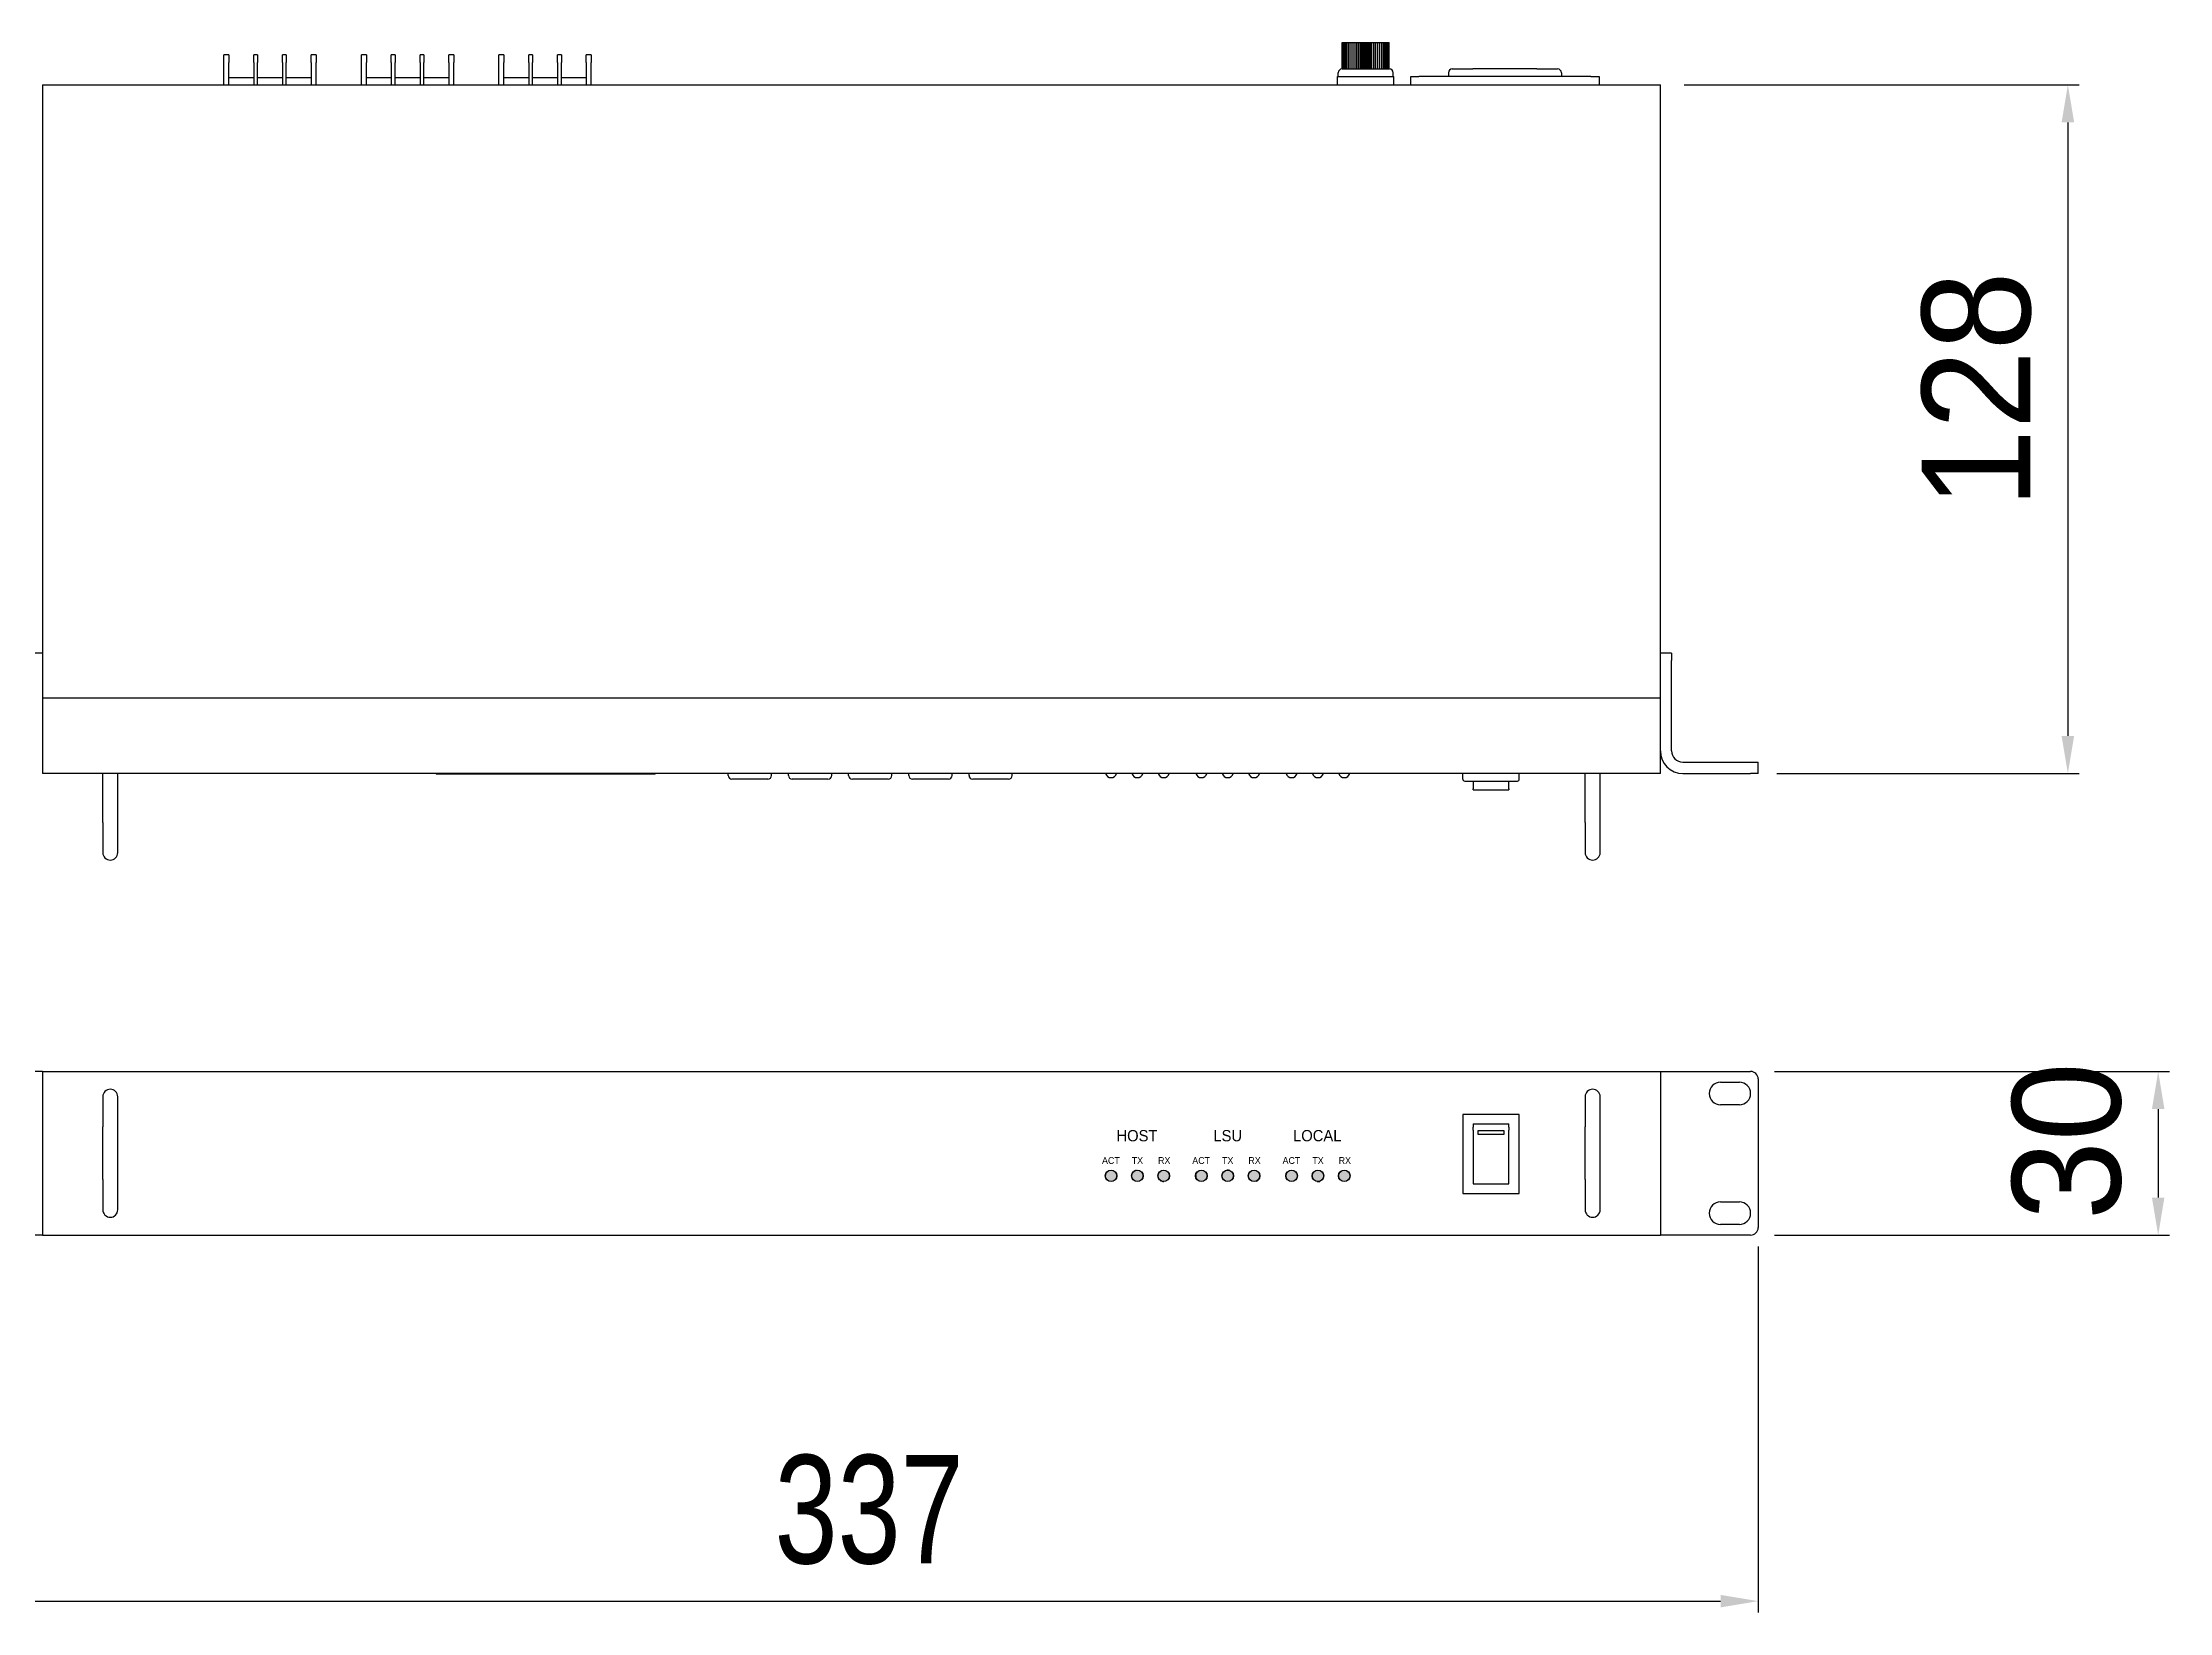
# Model space of a CAD drawing. Header units: millimetres. Extents: x 30232679 to 30326002, y -948068 to -920528.
# Drawn here: x 30306390 to 30311655, y -928735 to -924850 of the extents above; entities that cross this region are included whole.
import ezdxf

# ---------------------------------------------------------------- set-up
doc = ezdxf.new("R2010")
doc.units = ezdxf.units.MM
doc.header["$LTSCALE"] = 600
doc.header["$MEASUREMENT"] = 0
doc.layers.get('0').update_dxf_attribs({"linetype": 'CONTINUOUS'})
doc.layers.add('PARKING', color=7, linetype='CONTINUOUS')
doc.styles.add('돋움', font='Dotum.ttf')

msp = doc.modelspace()

# ---------------------------------------------------------------- hatches: boundary and pattern name
at = {"layer": 'PARKING', "linetype": 'Continuous'}
h = msp.add_hatch(color=256, dxfattribs=at)
h.paths.add_polyline_path([(30309049, -927654.3, 1), (30309021, -927654.3, 1)])
h.paths.add_polyline_path([(30309272.5, -927654.3, 1), (30309244.6, -927654.3, 1)])
h.paths.add_polyline_path([(30309496.1, -927654.3, 1), (30309468.1, -927654.3, 1)])
h = msp.add_hatch(color=256, dxfattribs=at)
h.paths.add_polyline_path([(30309086.2, -927654.3, 1), (30309114.2, -927654.3, 1)])
h.paths.add_polyline_path([(30309151.4, -927654.3, 1), (30309179.4, -927654.3, 1)])
h.paths.add_polyline_path([(30309337.7, -927654.3, 1), (30309309.8, -927654.3, 1)])
h.paths.add_polyline_path([(30309402.9, -927654.3, 1), (30309375, -927654.3, 1)])
h.paths.add_polyline_path([(30309561.3, -927654.3, 1), (30309533.3, -927654.3, 1)])
h.paths.add_polyline_path([(30309626.5, -927654.3, 1), (30309598.5, -927654.3, 1)])

# ---------------------------------------------------------------- linework, layer by layer
at = {"color": 1}
for p, q in [((30310453.9, -924954.1, 14196.4), (30311431.8, -924954.1, 14196.4)), ((30311403.8, -925047.2, 14196.4), (30311403.8, -926565.5, 14196.4)), ((30310683.7, -926658.6, 14196.4), (30311431.8, -926658.6, 14196.4)), ((30310677.5, -927395.9, 14196.4), (30311655.3, -927395.9, 14196.4)), ((30311627.4, -927489, 14196.4), (30311627.4, -927707.9, 14196.4)), ((30310677.5, -927801, 14196.4), (30311655.3, -927801, 14196.4)), ((30310637.1, -927829, 14196.4), (30310637.1, -928734.7, 14196.4)), ((30306240.7, -928706.8, 14196.4), (30310543.9, -928706.8, 14196.4))]:
    msp.add_line(p, q, dxfattribs=at)
for points in [[(30311388.3, -925047.2, 14196.4), (30311419.4, -925047.2, 14196.4), (30311403.8, -924954.1, 14196.4)], [(30311388.3, -926565.5, 14196.4), (30311419.4, -926565.5, 14196.4), (30311403.8, -926658.6, 14196.4)], [(30311611.9, -927489, 14196.4), (30311642.9, -927489, 14196.4), (30311627.4, -927395.9, 14196.4)], [(30311611.9, -927707.9, 14196.4), (30311642.9, -927707.9, 14196.4), (30311627.4, -927801, 14196.4)], [(30310543.9, -928691.3, 14196.4), (30310543.9, -928722.3, 14196.4), (30310637.1, -928706.8, 14196.4)]]:
    msp.add_solid(points, dxfattribs=at)
at = {"layer": 'PARKING', "linetype": 'Continuous'}
for p, q in [((30309607.4, -924849.7, 14196.4), (30309607.8, -924849.7, 14196.4)), ((30309607.4, -924914.9, 14196.4), (30309607.4, -924849.7, 14196.4)), ((30309607.8, -924849.7, 14196.4), (30309608.8, -924849.7, 14196.4)), ((30309607.8, -924914.9, 14196.4), (30309607.8, -924849.7, 14196.4)), ((30309608.8, -924849.7, 14196.4), (30309610.4, -924849.7, 14196.4)), ((30309608.8, -924914.9, 14196.4), (30309608.8, -924849.7, 14196.4)), ((30309610.4, -924849.7, 14196.4), (30309612.7, -924849.7, 14196.4)), ((30309610.4, -924914.9, 14196.4), (30309610.4, -924849.7, 14196.4)), ((30309612.7, -924849.7, 14196.4), (30309615.5, -924849.7, 14196.4)), ((30309612.7, -924914.9, 14196.4), (30309612.7, -924849.7, 14196.4)), ((30309615.5, -924849.7, 14196.4), (30309618.9, -924849.7, 14196.4)), ((30309615.5, -924914.9, 14196.4), (30309615.5, -924849.7, 14196.4)), ((30309618.9, -924849.7, 14196.4), (30309622.8, -924849.7, 14196.4)), ((30309618.9, -924914.9, 14196.4), (30309618.9, -924849.7, 14196.4)), ((30309622.8, -924849.7, 14196.4), (30309627.1, -924849.7, 14196.4)), ((30309622.8, -924914.9, 14196.4), (30309622.8, -924849.7, 14196.4)), ((30309627.1, -924849.7, 14196.4), (30309631.9, -924849.7, 14196.4)), ((30309627.1, -924914.9, 14196.4), (30309627.1, -924849.7, 14196.4)), ((30309631.9, -924849.7, 14196.4), (30309637, -924849.7, 14196.4)), ((30309631.9, -924914.9, 14196.4), (30309631.9, -924849.7, 14196.4)), ((30309637, -924849.7, 14196.4), (30309637.1, -924849.7, 14196.4)), ((30309637, -924914.9, 14196.4), (30309637, -924849.7, 14196.4)), ((30309637.1, -924849.7, 14196.4), (30309641.8, -924849.7, 14196.4)), ((30309637.1, -924914.9, 14196.4), (30309637.1, -924849.7, 14196.4)), ((30309641.8, -924849.7, 14196.4), (30309642.5, -924849.7, 14196.4)), ((30309641.8, -924914.9, 14196.4), (30309641.8, -924849.7, 14196.4)), ((30309642.5, -924849.7, 14196.4), (30309647, -924849.7, 14196.4)), ((30309642.5, -924914.9, 14196.4), (30309642.5, -924849.7, 14196.4)), ((30309647, -924849.7, 14196.4), (30309648.3, -924849.7, 14196.4)), ((30309647, -924914.9, 14196.4), (30309647, -924849.7, 14196.4)), ((30309648.3, -924849.7, 14196.4), (30309652.3, -924849.7, 14196.4)), ((30309648.3, -924914.9, 14196.4), (30309648.3, -924849.7, 14196.4)), ((30309652.3, -924849.7, 14196.4), (30309654.2, -924849.7, 14196.4)), ((30309652.3, -924914.9, 14196.4), (30309652.3, -924849.7, 14196.4)), ((30309654.2, -924849.7, 14196.4), (30309657.8, -924849.7, 14196.4)), ((30309654.2, -924914.9, 14196.4), (30309654.2, -924849.7, 14196.4)), ((30309657.8, -924849.7, 14196.4), (30309660.2, -924849.7, 14196.4)), ((30309657.8, -924914.9, 14196.4), (30309657.8, -924849.7, 14196.4)), ((30309660.2, -924849.7, 14196.4), (30309663.4, -924849.7, 14196.4)), ((30309660.2, -924914.9, 14196.4), (30309660.2, -924849.7, 14196.4)), ((30309663.4, -924849.7, 14196.4), (30309666.3, -924849.7, 14196.4)), ((30309663.4, -924914.9, 14196.4), (30309663.4, -924849.7, 14196.4)), ((30309666.3, -924849.7, 14196.4), (30309669, -924849.7, 14196.4)), ((30309666.3, -924914.9, 14196.4), (30309666.3, -924849.7, 14196.4)), ((30309669, -924849.7, 14196.4), (30309672.4, -924849.7, 14196.4)), ((30309669, -924914.9, 14196.4), (30309669, -924849.7, 14196.4)), ((30309672.4, -924849.7, 14196.4), (30309674.6, -924849.7, 14196.4)), ((30309672.4, -924914.9, 14196.4), (30309672.4, -924849.7, 14196.4)), ((30309674.6, -924849.7, 14196.4), (30309678.4, -924849.7, 14196.4)), ((30309674.6, -924914.9, 14196.4), (30309674.6, -924849.7, 14196.4)), ((30309678.4, -924849.7, 14196.4), (30309680.1, -924849.7, 14196.4)), ((30309678.4, -924914.9, 14196.4), (30309678.4, -924849.7, 14196.4)), ((30309680.1, -924849.7, 14196.4), (30309684.2, -924849.7, 14196.4)), ((30309680.1, -924914.9, 14196.4), (30309680.1, -924849.7, 14196.4)), ((30309684.2, -924849.7, 14196.4), (30309685.4, -924849.7, 14196.4)), ((30309684.2, -924849.7, 14196.4), (30309684.2, -924914.9, 14196.4)), ((30309685.4, -924849.7, 14196.4), (30309689.9, -924849.7, 14196.4)), ((30309685.4, -924914.9, 14196.4), (30309685.4, -924849.7, 14196.4)), ((30309689.9, -924914.9, 14196.4), (30309689.9, -924849.7, 14196.4)), ((30309689.9, -924849.7, 14196.4), (30309690.5, -924849.7, 14196.4)), ((30309690.5, -924849.7, 14196.4), (30309695.3, -924849.7, 14196.4)), ((30309690.5, -924914.9, 14196.4), (30309690.5, -924849.7, 14196.4)), ((30309695.3, -924849.7, 14196.4), (30309700.4, -924849.7, 14196.4)), ((30309695.3, -924914.9, 14196.4), (30309695.3, -924849.7, 14196.4)), ((30309700.4, -924849.7, 14196.4), (30309705.1, -924849.7, 14196.4)), ((30309700.4, -924914.9, 14196.4), (30309700.4, -924849.7, 14196.4)), ((30309705.1, -924849.7, 14196.4), (30309709.3, -924849.7, 14196.4)), ((30309705.1, -924914.9, 14196.4), (30309705.1, -924849.7, 14196.4)), ((30309709.3, -924849.7, 14196.4), (30309713.1, -924849.7, 14196.4)), ((30309709.3, -924914.9, 14196.4), (30309709.3, -924849.7, 14196.4)), ((30309713.1, -924849.7, 14196.4), (30309716.3, -924849.7, 14196.4)), ((30309713.1, -924914.9, 14196.4), (30309713.1, -924849.7, 14196.4)), ((30309716.3, -924849.7, 14196.4), (30309719.1, -924849.7, 14196.4)), ((30309716.3, -924914.9, 14196.4), (30309716.3, -924849.7, 14196.4)), ((30309719.1, -924849.7, 14196.4), (30309721.2, -924849.7, 14196.4)), ((30309719.1, -924914.9, 14196.4), (30309719.1, -924849.7, 14196.4)), ((30309721.2, -924849.7, 14196.4), (30309722.7, -924849.7, 14196.4)), ((30309721.2, -924914.9, 14196.4), (30309721.2, -924849.7, 14196.4)), ((30309722.7, -924849.7, 14196.4), (30309723.6, -924849.7, 14196.4)), ((30309722.7, -924914.9, 14196.4), (30309722.7, -924849.7, 14196.4)), ((30309723.6, -924849.7, 14196.4), (30309723.8, -924849.7, 14196.4)), ((30309723.6, -924914.9, 14196.4), (30309723.6, -924849.7, 14196.4)), ((30309723.8, -924914.9, 14196.4), (30309723.8, -924849.7, 14196.4)), ((30306838.5, -924899.1, 14196.4), (30306838.5, -924880.5, 14196.4)), ((30306851.1, -924880.5, 14196.4), (30306838.5, -924880.5, 14196.4)), ((30306838.5, -924954.1, 14196.4), (30306838.5, -924899.1, 14196.4)), ((30306851.1, -924880.5, 14196.4), (30306851.1, -924899.1, 14196.4)), ((30306851.1, -924954.1, 14196.4), (30306851.1, -924899.1, 14196.4)), ((30306912.7, -924899.1, 14196.4), (30306912.7, -924880.5, 14196.4)), ((30306922, -924880.5, 14196.4), (30306912.7, -924880.5, 14196.4)), ((30306912.7, -924899.1, 14196.4), (30306912.7, -924954.1, 14196.4)), ((30306922, -924880.5, 14196.4), (30306922, -924899.1, 14196.4)), ((30306922, -924954.1, 14196.4), (30306922, -924899.1, 14196.4)), ((30306983.7, -924899.1, 14196.4), (30306983.7, -924880.5, 14196.4)), ((30306993, -924880.5, 14196.4), (30306983.7, -924880.5, 14196.4)), ((30306983.7, -924899.1, 14196.4), (30306983.7, -924954.1, 14196.4)), ((30306993, -924880.5, 14196.4), (30306993, -924899.1, 14196.4)), ((30306993, -924954.1, 14196.4), (30306993, -924899.1, 14196.4)), ((30307067.2, -924880.5, 14196.4), (30307054.7, -924880.5, 14196.4)), ((30307054.7, -924899.1, 14196.4), (30307054.7, -924880.5, 14196.4)), ((30307054.7, -924899.1, 14196.4), (30307054.7, -924954.1, 14196.4)), ((30307067.2, -924880.5, 14196.4), (30307067.2, -924899.1, 14196.4)), ((30307067.2, -924954.1, 14196.4), (30307067.2, -924899.1, 14196.4)), ((30307179, -924899.1, 14196.4), (30307179, -924880.5, 14196.4)), ((30307191.6, -924880.5, 14196.4), (30307179, -924880.5, 14196.4)), ((30307179, -924954.1, 14196.4), (30307179, -924899.1, 14196.4)), ((30307191.6, -924880.5, 14196.4), (30307191.6, -924899.1, 14196.4)), ((30307191.6, -924954.1, 14196.4), (30307191.6, -924899.1, 14196.4)), ((30307253.2, -924899.1, 14196.4), (30307253.2, -924880.5, 14196.4)), ((30307262.6, -924880.5, 14196.4), (30307253.2, -924880.5, 14196.4)), ((30307253.2, -924899.1, 14196.4), (30307253.2, -924954.1, 14196.4)), ((30307262.6, -924880.5, 14196.4), (30307262.6, -924899.1, 14196.4)), ((30307262.6, -924954.1, 14196.4), (30307262.6, -924899.1, 14196.4)), ((30307324.2, -924899.1, 14196.4), (30307324.2, -924880.5, 14196.4)), ((30307333.5, -924880.5, 14196.4), (30307324.2, -924880.5, 14196.4)), ((30307324.2, -924899.1, 14196.4), (30307324.2, -924954.1, 14196.4)), ((30307333.5, -924880.5, 14196.4), (30307333.5, -924899.1, 14196.4)), ((30307333.5, -924954.1, 14196.4), (30307333.5, -924899.1, 14196.4)), ((30307407.8, -924880.5, 14196.4), (30307395.2, -924880.5, 14196.4)), ((30307395.2, -924899.1, 14196.4), (30307395.2, -924880.5, 14196.4)), ((30307395.2, -924899.1, 14196.4), (30307395.2, -924954.1, 14196.4)), ((30307407.8, -924880.5, 14196.4), (30307407.8, -924899.1, 14196.4)), ((30307407.8, -924954.1, 14196.4), (30307407.8, -924899.1, 14196.4)), ((30307519.5, -924899.1, 14196.4), (30307519.5, -924880.5, 14196.4)), ((30307532.1, -924880.5, 14196.4), (30307519.5, -924880.5, 14196.4)), ((30307519.5, -924954.1, 14196.4), (30307519.5, -924899.1, 14196.4)), ((30307532.1, -924880.5, 14196.4), (30307532.1, -924899.1, 14196.4)), ((30307532.1, -924954.1, 14196.4), (30307532.1, -924899.1, 14196.4)), ((30307593.8, -924899.1, 14196.4), (30307593.8, -924880.5, 14196.4)), ((30307603.1, -924880.5, 14196.4), (30307593.8, -924880.5, 14196.4)), ((30307593.8, -924899.1, 14196.4), (30307593.8, -924954.1, 14196.4)), ((30307603.1, -924880.5, 14196.4), (30307603.1, -924899.1, 14196.4)), ((30307603.1, -924954.1, 14196.4), (30307603.1, -924899.1, 14196.4)), ((30307664.8, -924899.1, 14196.4), (30307664.8, -924880.5, 14196.4)), ((30307674.1, -924880.5, 14196.4), (30307664.8, -924880.5, 14196.4)), ((30307664.8, -924899.1, 14196.4), (30307664.8, -924954.1, 14196.4)), ((30307674.1, -924880.5, 14196.4), (30307674.1, -924899.1, 14196.4)), ((30307674.1, -924954.1, 14196.4), (30307674.1, -924899.1, 14196.4)), ((30307748.3, -924880.5, 14196.4), (30307735.7, -924880.5, 14196.4)), ((30307735.7, -924899.1, 14196.4), (30307735.7, -924880.5, 14196.4)), ((30307735.7, -924899.1, 14196.4), (30307735.7, -924954.1, 14196.4)), ((30307748.3, -924880.5, 14196.4), (30307748.3, -924899.1, 14196.4)), ((30307748.3, -924954.1, 14196.4), (30307748.3, -924899.1, 14196.4)), ((30306389.7, -924954.1, 14196.4), (30306389.7, -926658.6, 14196.4)), ((30306389.7, -924954.1, 14196.4), (30310394.9, -924954.1, 14196.4)), ((30306851.1, -924936.4, 14196.4), (30306912.7, -924936.4, 14196.4)), ((30306922, -924936.4, 14196.4), (30306983.7, -924936.4, 14196.4)), ((30306993, -924936.4, 14196.4), (30307054.7, -924936.4, 14196.4)), ((30307191.6, -924936.4, 14196.4), (30307253.2, -924936.4, 14196.4)), ((30307262.6, -924936.4, 14196.4), (30307324.2, -924936.4, 14196.4)), ((30307333.5, -924936.4, 14196.4), (30307395.2, -924936.4, 14196.4)), ((30307532.1, -924936.4, 14196.4), (30307593.8, -924936.4, 14196.4)), ((30307603.1, -924936.4, 14196.4), (30307664.8, -924936.4, 14196.4)), ((30307674.1, -924936.4, 14196.4), (30307735.7, -924936.4, 14196.4)), ((30309595.7, -924933.6, 14196.4), (30309735.5, -924933.6, 14196.4)), ((30309595.7, -924954.1, 14196.4), (30309595.7, -924933.6, 14196.4)), ((30309597.6, -924933.6, 14196.4), (30309597.6, -924924.3, 14196.4)), ((30309606.9, -924914.9, 14196.4), (30309724.3, -924914.9, 14196.4)), ((30309733.6, -924933.6, 14196.4), (30309733.6, -924924.3, 14196.4)), ((30309735.5, -924954.1, 14196.4), (30309735.5, -924933.6, 14196.4)), ((30309777.4, -924933.6, 14196.4), (30309797.4, -924933.6, 14196.4)), ((30309777.4, -924954.1, 14196.4), (30309777.4, -924933.6, 14196.4)), ((30309888.7, -924933.6, 14196.4), (30309797.4, -924933.6, 14196.4)), ((30309870.5, -924924.3, 14196.4), (30309870.5, -924933.6, 14196.4)), ((30310223.1, -924933.6, 14196.4), (30309870.5, -924933.6, 14196.4)), ((30309879.8, -924914.9, 14196.4), (30309931.1, -924914.9, 14196.4)), ((30309931.1, -924933.6, 14196.4), (30309920.6, -924933.6, 14196.4)), ((30310089.4, -924914.9, 14196.4), (30309931.1, -924914.9, 14196.4)), ((30310089.4, -924914.9, 14196.4), (30310140.6, -924914.9, 14196.4)), ((30310149.9, -924924.3, 14196.4), (30310149.9, -924933.6, 14196.4)), ((30310223.1, -924933.6, 14196.4), (30310243.1, -924933.6, 14196.4)), ((30310243.1, -924933.6, 14196.4), (30310243.1, -924954.1, 14196.4)), ((30310394.9, -926658.6, 14196.4), (30310394.9, -924954.1, 14196.4)), ((30306389.7, -926360.5, 14196.4), (30306361.8, -926360.5, 14196.4)), ((30306389.7, -926360.5, 14196.4), (30306389.7, -926379.2, 14196.4)), ((30306389.7, -926379.2, 14196.4), (30306389.7, -926602.7, 14196.4)), ((30310422.9, -926360.5, 14196.4), (30310394.9, -926360.5, 14196.4)), ((30310394.9, -926602.7, 14196.4), (30310394.9, -926360.5, 14196.4)), ((30310422.9, -926360.5, 14196.4), (30310422.9, -926379.2, 14196.4)), ((30310422.9, -926602.7, 14196.4), (30310422.9, -926379.2, 14196.4)), ((30310394.9, -926472.3, 14196.4), (30306389.7, -926472.3, 14196.4)), ((30310450.8, -926630.7, 14196.4), (30310618.5, -926630.7, 14196.4)), ((30310618.5, -926630.7, 14196.4), (30310637.1, -926630.7, 14196.4)), ((30310637.1, -926658.6, 14196.4), (30310637.1, -926630.7, 14196.4)), ((30310394.9, -926658.6, 14196.4), (30306389.7, -926658.6, 14196.4)), ((30306538.7, -926779.7, 14196.4), (30306538.7, -926658.6, 14196.4)), ((30306576, -926779.7, 14196.4), (30306576, -926658.6, 14196.4)), ((30307363.5, -926658.6, 14196.4), (30307364.5, -926659.5, 14196.4)), ((30307364.5, -926659.5, 14196.4), (30307906.6, -926659.5, 14196.4)), ((30307906.6, -926659.5, 14196.4), (30307907.5, -926658.6, 14196.4)), ((30308087.3, -926663.3, 14196.4), (30308087.3, -926658.6, 14196.4)), ((30308185.1, -926672.6, 14196.4), (30308096.6, -926672.6, 14196.4)), ((30308194.4, -926663.3, 14196.4), (30308194.4, -926658.6, 14196.4)), ((30308236.3, -926663.3, 14196.4), (30308236.3, -926658.6, 14196.4)), ((30308334.1, -926672.6, 14196.4), (30308245.6, -926672.6, 14196.4)), ((30308343.4, -926663.3, 14196.4), (30308343.4, -926658.6, 14196.4)), ((30308385.3, -926663.3, 14196.4), (30308385.3, -926658.6, 14196.4)), ((30308483.1, -926672.6, 14196.4), (30308394.6, -926672.6, 14196.4)), ((30308492.4, -926663.3, 14196.4), (30308492.4, -926658.6, 14196.4)), ((30308534.4, -926663.3, 14196.4), (30308534.4, -926658.6, 14196.4)), ((30308632.2, -926672.6, 14196.4), (30308543.7, -926672.6, 14196.4)), ((30308641.5, -926663.3, 14196.4), (30308641.5, -926658.6, 14196.4)), ((30308683.4, -926663.3, 14196.4), (30308683.4, -926658.6, 14196.4)), ((30308781.2, -926672.6, 14196.4), (30308692.7, -926672.6, 14196.4)), ((30308790.5, -926663.3, 14196.4), (30308790.5, -926658.6, 14196.4)), ((30309905.9, -926672.6, 14196.4), (30309905.9, -926658.6, 14196.4)), ((30309910.6, -926677.2, 14196.4), (30310041, -926677.2, 14196.4)), ((30309931.5, -926677.2, 14196.4), (30309931.5, -926696.5, 14196.4)), ((30309931.5, -926699.2, 14196.4), (30309931.5, -926696.5, 14196.4)), ((30310020, -926696.5, 14196.4), (30310020, -926677.2, 14196.4)), ((30310020, -926696.5, 14196.4), (30310020, -926699.2, 14196.4)), ((30310045.6, -926672.6, 14196.4), (30310045.6, -926658.6, 14196.4)), ((30310208.6, -926779.7, 14196.4), (30310208.6, -926658.6, 14196.4)), ((30310245.9, -926779.7, 14196.4), (30310245.9, -926658.6, 14196.4)), ((30310450.8, -926658.6, 14196.4), (30310618.5, -926658.6, 14196.4)), ((30310637.1, -926658.6, 14196.4), (30310618.5, -926658.6, 14196.4)), ((30309931.5, -926699.2, 14196.4), (30310020, -926699.2, 14196.4)), ((30306538.7, -926779.7, 14196.4), (30306538.7, -926854.2, 14196.4)), ((30306576, -926854.2, 14196.4), (30306576, -926779.7, 14196.4)), ((30310208.6, -926779.7, 14196.4), (30310208.6, -926854.2, 14196.4)), ((30310245.9, -926854.2, 14196.4), (30310245.9, -926779.7, 14196.4)), ((30306389.7, -927395.9, 14196.4), (30306333.8, -927395.9, 14196.4)), ((30306389.7, -927395.9, 14196.4), (30306389.7, -927801, 14196.4)), ((30306389.7, -927395.9, 14196.4), (30310394.9, -927395.9, 14196.4)), ((30310394.9, -927395.9, 14196.4), (30310394.9, -927801, 14196.4)), ((30310394.9, -927395.9, 14196.4), (30310618.5, -927395.9, 14196.4)), ((30310543.9, -927422.4, 14196.4), (30310590.5, -927422.4, 14196.4)), ((30310637.1, -927414.5, 14196.4), (30310637.1, -927782.4, 14196.4)), ((30306538.7, -927458.7, 14196.4), (30306538.7, -927533.3, 14196.4)), ((30306576, -927533.3, 14196.4), (30306576, -927458.7, 14196.4)), ((30310208.6, -927458.7, 14196.4), (30310208.6, -927533.3, 14196.4)), ((30310245.9, -927533.3, 14196.4), (30310245.9, -927458.7, 14196.4)), ((30310590.5, -927478.3, 14196.4), (30310543.9, -927478.3, 14196.4)), ((30306538.7, -927663.7, 14196.4), (30306538.7, -927533.3, 14196.4)), ((30306576, -927663.7, 14196.4), (30306576, -927533.3, 14196.4)), ((30310045.6, -927502.1, 14196.4), (30309905.9, -927502.1, 14196.4)), ((30309905.9, -927502.1, 14196.4), (30309905.9, -927697.7, 14196.4)), ((30309931.5, -927525.3, 14196.4), (30310020, -927525.3, 14196.4)), ((30309931.5, -927525.3, 14196.4), (30309931.5, -927534.1, 14196.4)), ((30309931.5, -927540.9, 14196.4), (30309931.5, -927534.1, 14196.4)), ((30310020, -927534.1, 14196.4), (30310020, -927525.3, 14196.4)), ((30310020, -927534.1, 14196.4), (30310020, -927540.9, 14196.4)), ((30310045.6, -927697.7, 14196.4), (30310045.6, -927502.1, 14196.4)), ((30310208.6, -927663.7, 14196.4), (30310208.6, -927533.3, 14196.4)), ((30310245.9, -927663.7, 14196.4), (30310245.9, -927533.3, 14196.4)), ((30309931.5, -927540.9, 14196.4), (30309931.5, -927674.4, 14196.4)), ((30310008.4, -927543.2, 14196.4), (30309943.2, -927543.2, 14196.4)), ((30309943.2, -927543.2, 14196.4), (30309943.2, -927550.9, 14196.4)), ((30309943.2, -927550.9, 14196.4), (30310008.4, -927550.9, 14196.4)), ((30310008.4, -927550.9, 14196.4), (30310008.4, -927543.2, 14196.4)), ((30310020, -927674.4, 14196.4), (30310020, -927540.9, 14196.4)), ((30309094.2, -927641.7, 14196.4), (30309090.9, -927643.3, 14196.4)), ((30309097.5, -927640.2, 14196.4), (30309094.2, -927641.7, 14196.4)), ((30309325.4, -927640.5, 14196.4), (30309321.7, -927640.1, 14196.4)), ((30309329, -927640.9, 14196.4), (30309325.4, -927640.5, 14196.4)), ((30309601.9, -927645.2, 14196.4), (30309599.5, -927648, 14196.4)), ((30309604.3, -927642.5, 14196.4), (30309601.9, -927645.2, 14196.4)), ((30306538.7, -927663.7, 14196.4), (30306538.7, -927738.2, 14196.4)), ((30306576, -927738.2, 14196.4), (30306576, -927663.7, 14196.4)), ((30309021.4, -927651.2, 14196.4), (30309020.6, -927654.8, 14196.4)), ((30309022.2, -927647.7, 14196.4), (30309021.4, -927651.2, 14196.4)), ((30309157.8, -927666.6, 14196.4), (30309161.3, -927667.7, 14196.4)), ((30309161.3, -927667.7, 14196.4), (30309164.7, -927668.8, 14196.4)), ((30309244.4, -927651.3, 14196.4), (30309244.6, -927654.9, 14196.4)), ((30309244.6, -927654.9, 14196.4), (30309244.7, -927658.5, 14196.4)), ((30309395.3, -927667.3, 14196.4), (30309398.1, -927665, 14196.4)), ((30309398.1, -927665, 14196.4), (30309400.8, -927662.6, 14196.4)), ((30309468.8, -927650.2, 14196.4), (30309467.7, -927653.7, 14196.4)), ((30309469.8, -927646.7, 14196.4), (30309468.8, -927650.2, 14196.4)), ((30309545, -927668.6, 14196.4), (30309548.6, -927668.3, 14196.4)), ((30309548.6, -927668.3, 14196.4), (30309552.3, -927667.9, 14196.4)), ((30309905.9, -927697.7, 14196.4), (30310045.6, -927697.7, 14196.4)), ((30309931.5, -927674.4, 14196.4), (30310020, -927674.4, 14196.4)), ((30310208.6, -927663.7, 14196.4), (30310208.6, -927738.2, 14196.4)), ((30310245.9, -927738.2, 14196.4), (30310245.9, -927663.7, 14196.4)), ((30310543.9, -927718.6, 14196.4), (30310590.5, -927718.6, 14196.4)), ((30306389.7, -927801, 14196.4), (30306333.8, -927801, 14196.4)), ((30306389.7, -927801, 14196.4), (30310394.9, -927801, 14196.4)), ((30310618.5, -927801, 14196.4), (30310394.9, -927801, 14196.4)), ((30310590.5, -927774.5, 14196.4), (30310543.9, -927774.5, 14196.4))]:
    msp.add_line(p, q, dxfattribs=at)
for centre, radius in [((30309035, -927654.3, 14196.4), 14.4), ((30309035, -927654.3, 14196.4), 14), ((30309100.2, -927654.3, 14196.4), 14.4), ((30309100.2, -927654.3, 14196.4), 14), ((30309165.4, -927654.3, 14196.4), 14.4), ((30309165.4, -927654.3, 14196.4), 14), ((30309258.6, -927654.3, 14196.4), 14.4), ((30309258.6, -927654.3, 14196.4), 14), ((30309323.8, -927654.3, 14196.4), 14.4), ((30309323.8, -927654.3, 14196.4), 14), ((30309389, -927654.3, 14196.4), 14.4), ((30309389, -927654.3, 14196.4), 14), ((30309482.1, -927654.3, 14196.4), 14.4), ((30309482.1, -927654.3, 14196.4), 14), ((30309547.3, -927654.3, 14196.4), 14.4), ((30309547.3, -927654.3, 14196.4), 14), ((30309612.5, -927654.3, 14196.4), 14.4), ((30309612.5, -927654.3, 14196.4), 14)]:
    msp.add_circle(centre, radius, dxfattribs=at)
for centre, radius, start, end in [((30309606.9, -924924.3, 14196.4), 9.31, 90, 180), ((30309724.3, -924924.3, 14196.4), 9.31, 0, 90), ((30309879.8, -924924.3, 14196.4), 9.31, 90, 180), ((30310140.6, -924924.3, 14196.4), 9.31, 0, 90), ((30310450.8, -926602.7, 14196.4), 55.9, 180, 270), ((30310450.8, -926602.7, 14196.4), 27.9, 180, 270), ((30308096.6, -926663.3, 14196.4), 9.31, 180, 270), ((30308185.1, -926663.3, 14196.4), 9.31, 270, 0), ((30308245.6, -926663.3, 14196.4), 9.31, 180, 270), ((30308334.1, -926663.3, 14196.4), 9.31, 270, 0), ((30308394.6, -926663.3, 14196.4), 9.31, 180, 270), ((30308483.1, -926663.3, 14196.4), 9.31, 270, 0), ((30308543.7, -926663.3, 14196.4), 9.31, 180, 270), ((30308632.2, -926663.3, 14196.4), 9.31, 270, 0), ((30308692.7, -926663.3, 14196.4), 9.31, 180, 270), ((30308781.2, -926663.3, 14196.4), 9.31, 270, 0), ((30309035, -926654.9, 14196.4), 14, 195.466, 344.534), ((30309100.2, -926654.9, 14196.4), 14, 195.466, 344.534), ((30309165.4, -926654.9, 14196.4), 14, 195.466, 344.534), ((30309258.6, -926654.9, 14196.4), 14, 195.466, 344.534), ((30309323.8, -926654.9, 14196.4), 14, 195.466, 344.534), ((30309389, -926654.9, 14196.4), 14, 195.466, 344.534), ((30309482.1, -926654.9, 14196.4), 14, 195.466, 344.534), ((30309547.3, -926654.9, 14196.4), 14, 195.466, 344.534), ((30309612.5, -926654.9, 14196.4), 14, 195.466, 344.534), ((30309910.6, -926672.6, 14196.4), 4.66, 180, 270), ((30310041, -926672.6, 14196.4), 4.66, 270, 0), ((30306557.4, -926854.2, 14196.4), 18.6, 180, 0), ((30310227.3, -926854.2, 14196.4), 18.6, 180, 0), ((30310543.9, -927450.4, 14196.4), 27.9, 90, 270), ((30310590.5, -927450.4, 14196.4), 27.9, 270, 90), ((30310618.5, -927414.5, 14196.4), 18.6, 0, 90), ((30306557.4, -927458.7, 14196.4), 18.6, 0, 180), ((30310227.3, -927458.7, 14196.4), 18.6, 0, 180), ((30306557.4, -927738.2, 14196.4), 18.6, 180, 0), ((30310227.3, -927738.2, 14196.4), 18.6, 180, 0), ((30310543.9, -927746.6, 14196.4), 27.9, 90, 270), ((30310590.5, -927746.6, 14196.4), 27.9, 270, 90), ((30310618.5, -927782.4, 14196.4), 18.6, 270, 0)]:
    msp.add_arc(centre, radius, start, end, dxfattribs=at)

# ---------------------------------------------------------------- texts
at = {"layer": 'PARKING', "style": '돋움'}
for s, p in [('128', (30311310.5, -926001.8, 14196.4)), ('30', (30311534, -927763.6, 14196.4))]:
    msp.add_text(s, height=268.26, rotation=90, dxfattribs=at).set_placement(p)
for s, height, p in [('HOST', 27.94, (30309048.4, -927568.9, 14196.4)), ('LSU', 27.94, (30309288.3, -927568.9, 14196.4)), ('LOCAL', 27.94, (30309485.6, -927568.8, 14196.4)), ('ACT', 16.77, (30309012.7, -927624.7, 14196.4)), ('TX', 16.77, (30309086.2, -927624.7, 14196.4)), ('RX', 16.77, (30309151.4, -927624.7, 14196.4)), ('ACT', 16.77, (30309236.2, -927624.7, 14196.4)), ('TX', 16.77, (30309309.8, -927624.7, 14196.4)), ('RX', 16.77, (30309375, -927624.7, 14196.4)), ('ACT', 16.77, (30309459.7, -927624.7, 14196.4)), ('TX', 16.77, (30309533.3, -927624.7, 14196.4)), ('RX', 16.77, (30309598.5, -927624.7, 14196.4))]:
    msp.add_text(s, height=height, dxfattribs=at).set_placement(p)
at = {"layer": 'PARKING', "style": '돋움', "width": 0.8}
msp.add_text('337', height=268.26, dxfattribs=at).set_placement((30308201.9, -928613.4, 14196.4))

doc.saveas('drawing.dxf')
